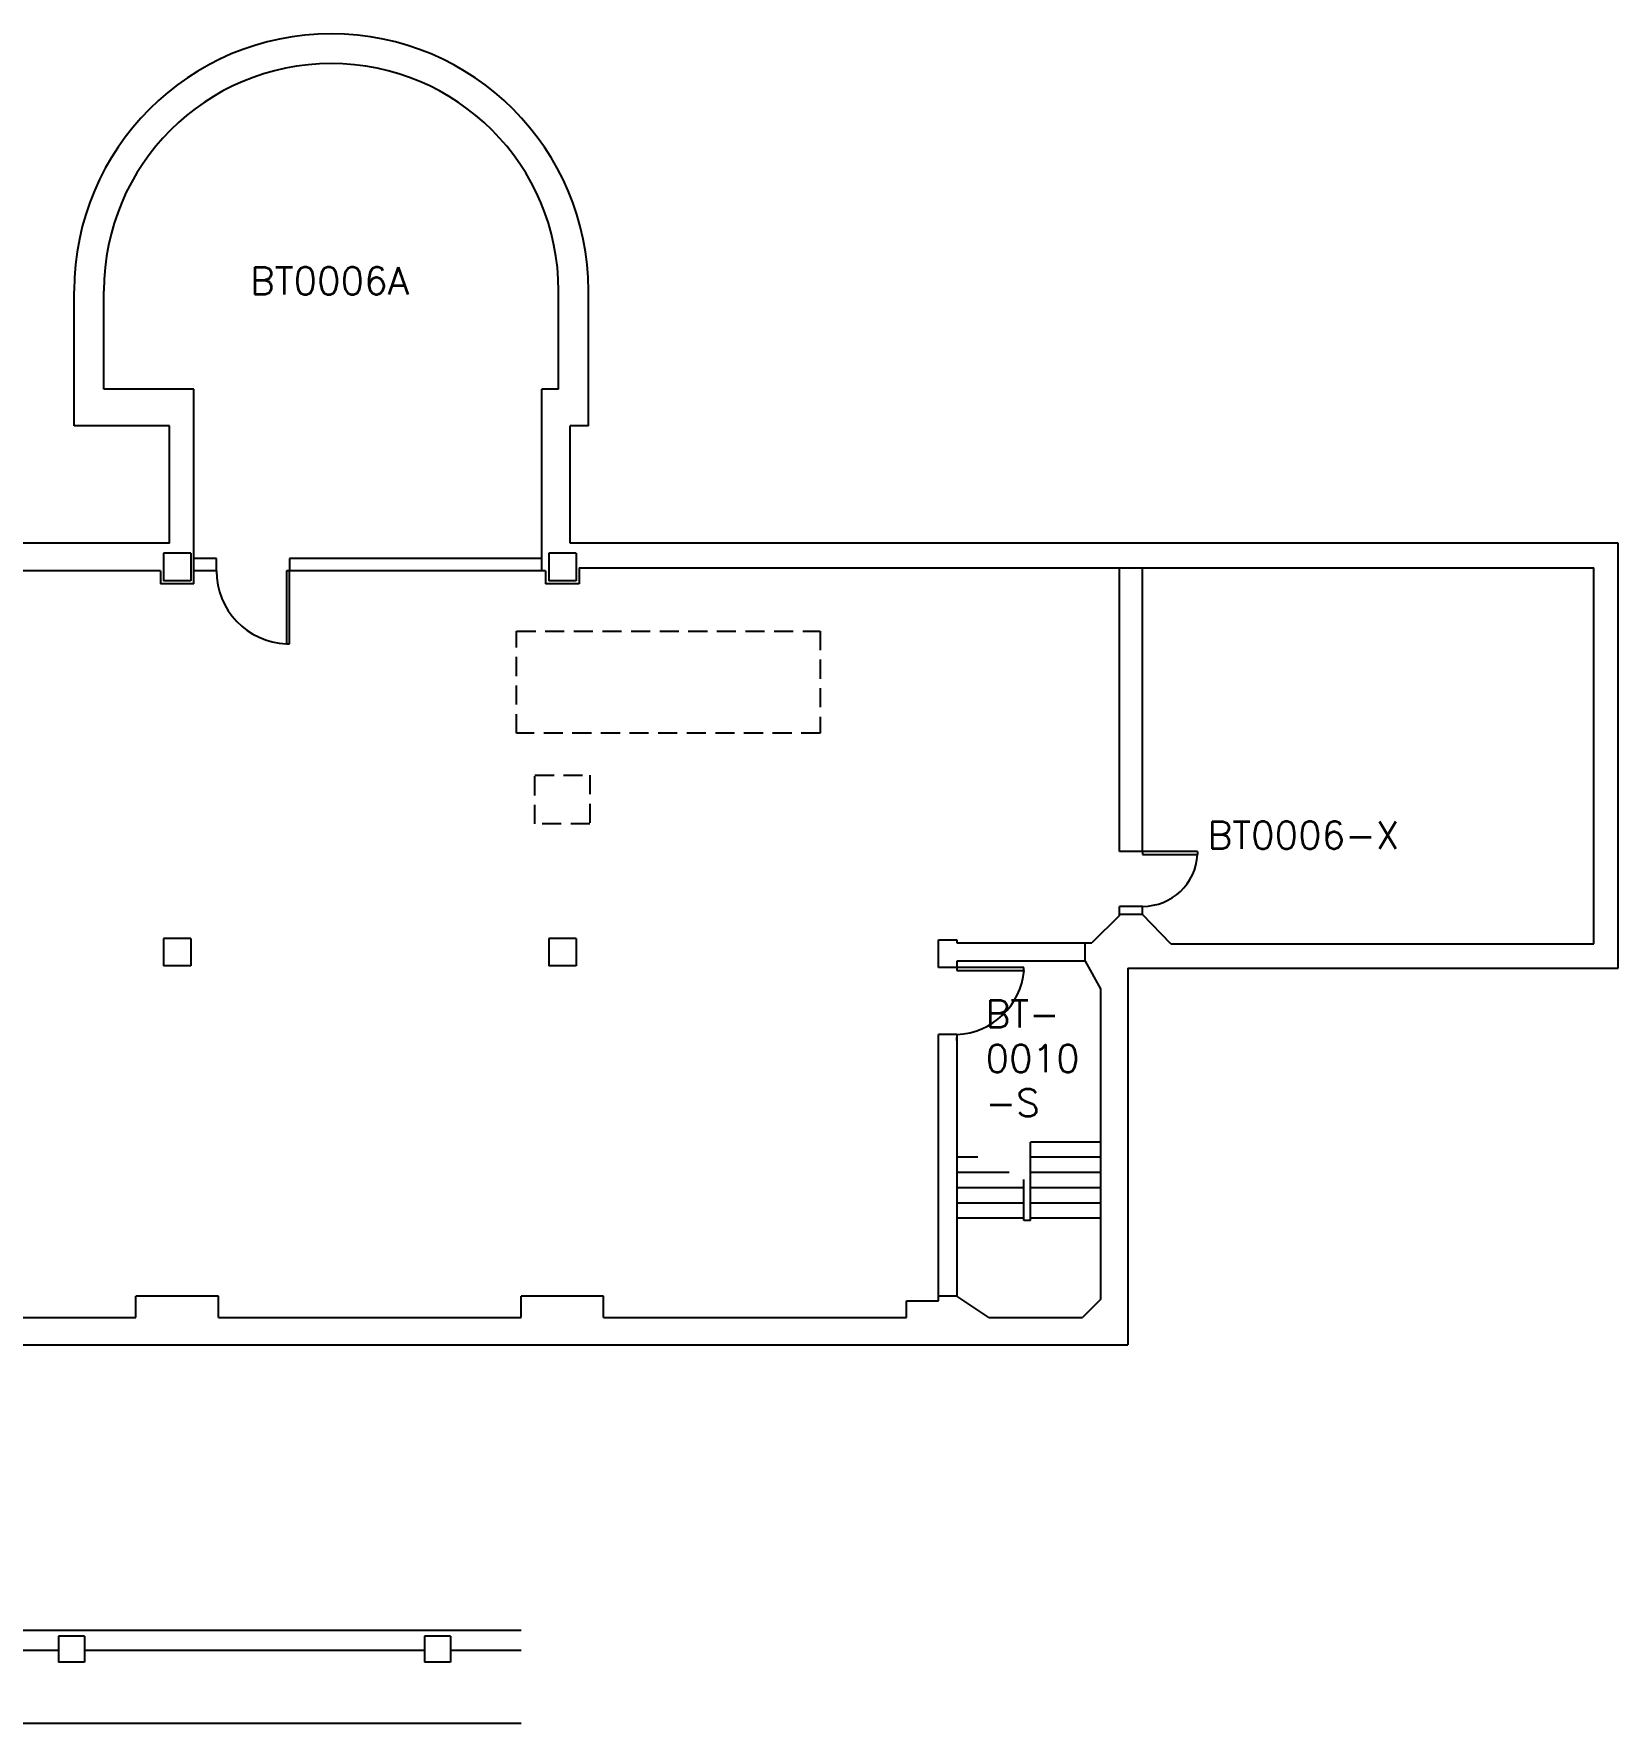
# Model space of a CAD drawing. Extents: x 2736 to 7299, y 18111 to 20264.
# Drawn here: x 6261 to 7299, y 19063 to 20171 of the extents above; entities that cross this region are included whole.
import ezdxf
from ezdxf.enums import TextEntityAlignment as Align

# ---------------------------------------------------------------- set-up
doc = ezdxf.new("R2010")
doc.units = 0
doc.header["$MEASUREMENT"] = 0
doc.linetypes.add('HIDDEN', pattern=[0.375, 0.25, -0.125])
doc.layers.get('0').update_dxf_attribs({"linetype": 'CONTINUOUS'})
for name, color, linetype in [('ARDOOR', 7, 'CONTINUOUS'), ('ARROOMNO', 4, 'CONTINUOUS'), ('ARWALL', 7, 'CONTINUOUS'), ('COL', 14, 'CONTINUOUS'), ('EXDOOR', 8, 'CONTINUOUS'), ('EXWALL', 8, 'CONTINUOUS')]:
    doc.layers.add(name, color=color, linetype=linetype)
doc.styles.add('ROMANS', font='romans.shx', dxfattribs={"height": 18})

# ---------------------------------------------------------------- blocks, each defined once
blk = doc.blocks.new('COL2')
for p, q in [((-0.5, -0.5), (-0.5, 0.5)), ((-0.5, 0.5), (0.5, 0.5)), ((0.5, -0.5), (0.5, 0.5)), ((-0.5, -0.5), (0.5, -0.5))]:
    blk.add_line(p, q)
blk = doc.blocks.new('A$C61423276')
at = {"layer": 'EXDOOR'}
for p, q in [((44, 44), (0, 44)), ((0, 44), (0, 42)), ((0, 42), (44, 42)), ((44, 42), (44, 44))]:
    blk.add_line(p, q, dxfattribs=at)
blk.add_arc((-1.8, 46), 46, 272.2786, 355.0569, dxfattribs=at)
blk = doc.blocks.new('A$C35D46D7A')
at = {"layer": 'EXDOOR'}
for p, q in [((36, 36), (0, 36)), ((0, 36), (0, 34)), ((0, 34), (36, 34)), ((36, 36), (36, 34))]:
    blk.add_line(p, q, dxfattribs=at)
blk.add_arc((0.1, 36), 36, 269.9115, 356.8153, dxfattribs=at)
blk = doc.blocks.new('A$C4D317641')
at = {"layer": 'ARDOOR'}
for p, q in [((46, 48), (46, 0)), ((48, 48), (46, 48)), ((48, 0), (48, 48)), ((46, 0), (48, 0))]:
    blk.add_line(p, q, dxfattribs=at)
blk.add_arc((48, 48), 48, 179.9502, 267.612, dxfattribs=at)

msp = doc.modelspace()

# ---------------------------------------------------------------- linework, layer by layer
at = {"layer": 'ARWALL'}
for p, q in [((6380.7, 19826.7), (6366, 19826.7)), ((6380.7, 19818.7), (6380.7, 19826.7)), ((6594, 19826.7), (6428.7, 19826.7)), ((6428.7, 19826.7), (6428.7, 19818.7)), ((6380.7, 19818.7), (6366, 19818.7)), ((6594, 19818.7), (6428.7, 19818.7))]:
    msp.add_line(p, q, dxfattribs=at)
at = {"layer": 'EXWALL'}
for p, q in [((6287.5, 19913.7), (6287.5, 20002.2)), ((6307, 19937.7), (6307, 20002.2)), ((6605, 19937.7), (6605, 20002.2)), ((6624.5, 19913.7), (6624.5, 20002.2)), ((6366, 19937.7), (6307, 19937.7)), ((6366, 19810.2), (6366, 19937.7)), ((6594, 19818.7), (6594, 19937.7)), ((6605, 19937.7), (6594, 19937.7)), ((6350, 19913.7), (6287.5, 19913.7)), ((6350, 19836.7), (6350, 19913.7)), ((6624.5, 19913.7), (6612.5, 19913.7)), ((6612.5, 19836.7), (6612.5, 19913.7)), ((6350, 19836.7), (5355.2, 19836.7)), ((7299.5, 19836.7), (6612.5, 19836.7)), ((7299.5, 19558.2), (7299.5, 19836.7)), ((6344, 19818.7), (6113.5, 19818.7)), ((6344, 19818.7), (6344, 19810.2)), ((6596.5, 19818.7), (6594, 19818.7)), ((6596.5, 19818.7), (6596.5, 19810.2)), ((6618.5, 19820.7), (7283.5, 19820.7)), ((6618.5, 19820.7), (6618.5, 19810.2)), ((6972.5, 19634.7), (6972.5, 19820.7)), ((6987.7, 19634.7), (6987.7, 19820.7)), ((7283.5, 19574.2), (7283.5, 19820.7)), ((6366, 19810.2), (6344, 19810.2)), ((6618.5, 19810.2), (6596.5, 19810.2)), ((6987.7, 19634.7), (6972.5, 19634.7)), ((6972.5, 19592.7), (6954.5, 19574.7)), ((6972.5, 19592.7), (6972.5, 19598.7)), ((6987.7, 19598.7), (6972.5, 19598.7)), ((6987.7, 19593.3), (6972.5, 19593.3)), ((6987.7, 19593.3), (6987.7, 19598.7)), ((7006.3, 19574.2), (6987.7, 19593.3)), ((6854, 19576.7), (6866, 19576.7)), ((6854, 19558.7), (6854, 19576.7)), ((6866, 19576.7), (6866, 19574.7)), ((6866, 19574.7), (6950.2, 19574.7)), ((6950.2, 19562.7), (6950.2, 19574.7)), ((6950.2, 19574.7), (6954.5, 19574.7)), ((7006.3, 19574.2), (7283.5, 19574.2)), ((6866, 19558.7), (6854, 19558.7)), ((6950.2, 19562.7), (6866, 19562.7)), ((6866, 19562.7), (6866, 19558.7)), ((6950.2, 19562.7), (6960.1, 19544.7)), ((6978.1, 19558.2), (7299.5, 19558.2)), ((6978.1, 19558.2), (6978.1, 19311.2)), ((6993.1, 19558.2), (7086, 19558.2)), ((6960.1, 19544.7), (6960.1, 19340.9)), ((6854, 19343.2), (6854, 19514.7)), ((6866, 19514.7), (6854, 19514.7)), ((6866, 19514.7), (6866, 19343.2)), ((6866, 19510.7), (6866, 19512.7)), ((6914.3, 19392.7), (6914.3, 19444.2)), ((6960.1, 19444.2), (6914.3, 19444.2)), ((6879.8, 19434.2), (6866, 19434.2)), ((6960.1, 19434.2), (6914.3, 19434.2)), ((6900.4, 19424.2), (6866, 19424.2)), ((6910, 19392.7), (6910, 19419.6)), ((6960.1, 19424.2), (6914.3, 19424.2)), ((6910, 19414.2), (6866, 19414.2)), ((6910, 19404.2), (6866, 19404.2)), ((6960.1, 19414.2), (6914.3, 19414.2)), ((6960.1, 19404.2), (6914.3, 19404.2)), ((6910, 19394.2), (6866, 19394.2)), ((6914.3, 19392.7), (6910, 19392.7)), ((6960.1, 19394.2), (6914.3, 19394.2)), ((6382, 19343.2), (6328, 19343.2)), ((6328, 19329.2), (6328, 19343.2)), ((6382, 19329.2), (6382, 19343.2)), ((6634.5, 19343.2), (6580.5, 19343.2)), ((6580.5, 19329.2), (6580.5, 19343.2)), ((6634.5, 19329.2), (6634.5, 19343.2)), ((6833, 19329.2), (6833, 19340.2)), ((6833, 19340.2), (6854, 19340.2)), ((6866, 19343.2), (6854, 19343.2)), ((6854, 19340.2), (6854, 19343.2)), ((6887, 19329.2), (6866, 19343.2)), ((6960.1, 19340.9), (6948.3, 19329.2)), ((6129.5, 19329.2), (6328, 19329.2)), ((6382, 19329.2), (6580.5, 19329.2)), ((6634.5, 19329.2), (6833, 19329.2)), ((6887, 19329.2), (6948.3, 19329.2)), ((6108.5, 19311.2), (6978.1, 19311.2)), ((6032.7, 19124.2), (6580.4, 19124.2)), ((6054.2, 19111.2), (6277.2, 19111.2)), ((6294.2, 19111.2), (6517.2, 19111.2)), ((6534.2, 19111.2), (6580.4, 19111.2)), ((6093.7, 19063.2), (6580.4, 19063.2))]:
    msp.add_line(p, q, dxfattribs=at)
at = {"layer": 'EXWALL', "linetype": 'HIDDEN', "ltscale": 50}
for points in [[(6577.5, 19779.2), (6776.5, 19779.2), (6776.5, 19712.2), (6577.5, 19712.2)], [(6589.5, 19684.7), (6625.5, 19684.7), (6625.5, 19652.7), (6589.5, 19652.7)]]:
    msp.add_lwpolyline(points, close=True, dxfattribs=at)
at = {"layer": 'EXWALL'}
for radius in [168.5, 149]:
    msp.add_arc((6456, 20002.2), radius, 0, 180, dxfattribs=at)

# ---------------------------------------------------------------- block references
at = {"layer": 'ARDOOR'}
msp.add_blockref('A$C4D317641', (6380.7, 19770.7), dxfattribs=at)
at = {"layer": 'COL', "rotation": 180}
for p, xscale, yscale, zscale in [((6355, 19821.2), 18, 18, 18), ((6607.5, 19821.2), 18, 18, 18), ((6355, 19568.7), 18, 18, 18), ((6607.5, 19568.7), 18, 18, 18), ((6285.7, 19111.7), 17, 17, 16), ((6525.7, 19111.7), 17, 17, 16)]:
    msp.add_blockref('COL2', p, dxfattribs=dict(at, xscale=xscale, yscale=yscale, zscale=zscale))
at = {"layer": 'EXDOOR'}
for name, p in [('A$C35D46D7A', (6987.7, 19598.7)), ('A$C61423276', (6866, 19514.7))]:
    msp.add_blockref(name, p, dxfattribs=at)

# ---------------------------------------------------------------- texts
at = {"layer": 'ARROOMNO', "style": 'ROMANS'}
msp.add_text('BT0006A', height=18, dxfattribs=at).set_placement((6454.8, 19999.8), align=Align.CENTER)
msp.add_text('BT0006-X', height=18, rotation=0.001, dxfattribs=at).set_placement((7030.3, 19636.4))
for s, p in [('BT-', (6884.8, 19519.2)), ('0010', (6884.8, 19490)), ('-S', (6884.8, 19460.9))]:
    msp.add_text(s, height=18, dxfattribs=at).set_placement(p)

doc.saveas('drawing.dxf')
